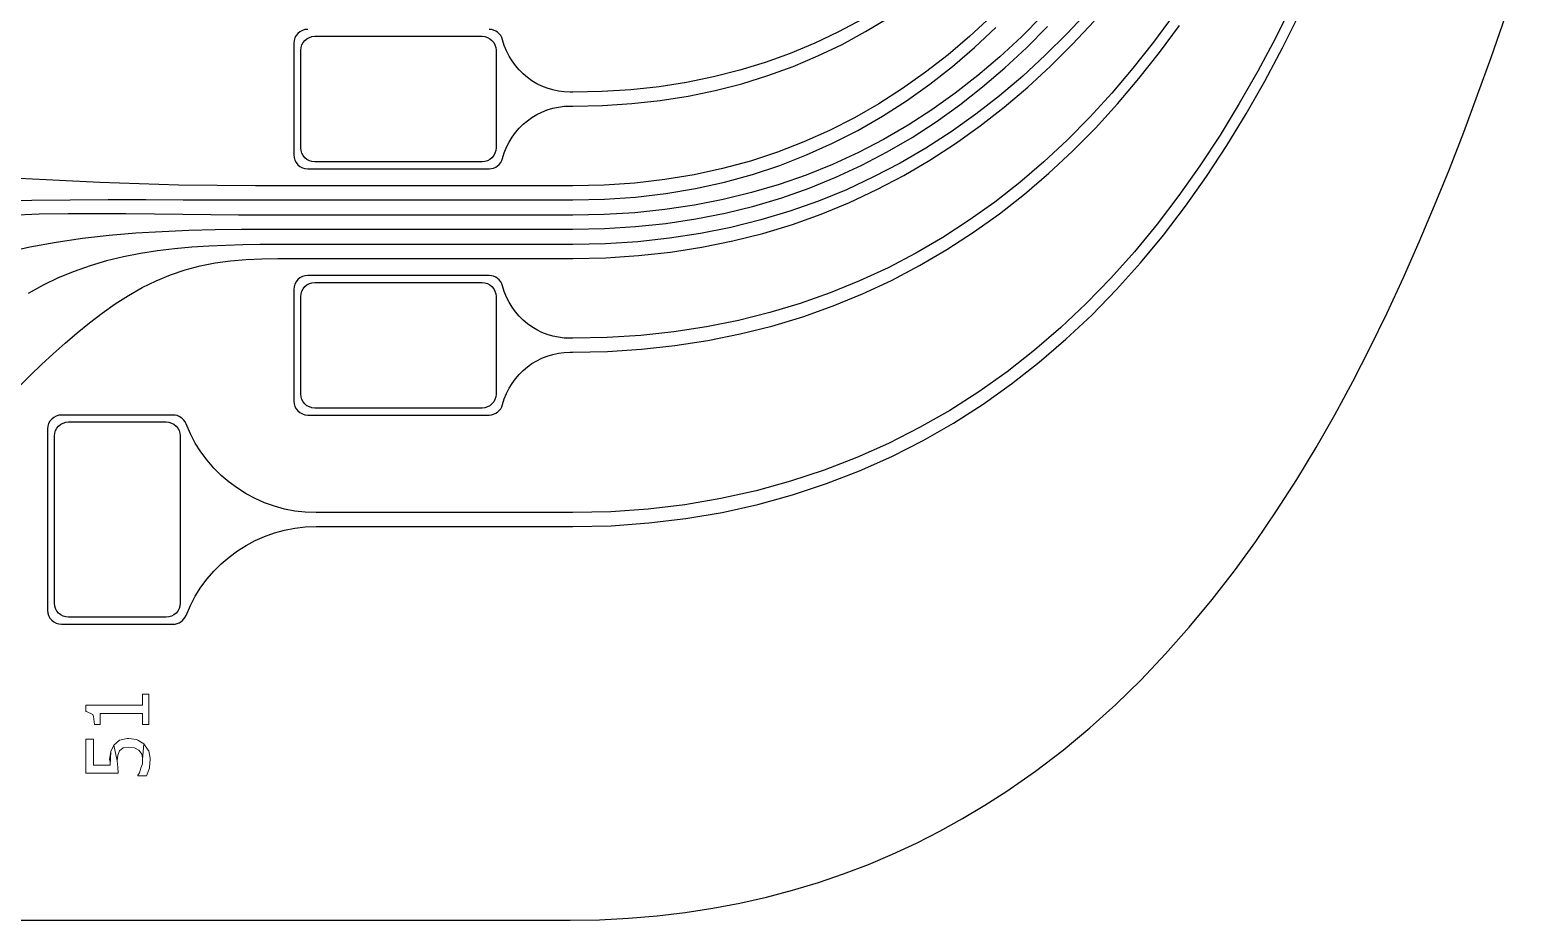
# Model space of a CAD drawing. Header units: millimetres. Extents: x 0 to 17.1, y 0 to 7.7.
# Drawn here: x 5.739 to 7.872, y 0 to 1.277 of the extents above; entities that cross this region are included whole.
import ezdxf

# ---------------------------------------------------------------- set-up
doc = ezdxf.new("R2010")
doc.units = ezdxf.units.MM
doc.header["$MEASUREMENT"] = 0
doc.layers.add('Insulation', color=112, linetype='Continuous')
doc.layers.add('Metal', color=52, linetype='Continuous')

msp = doc.modelspace()

# ---------------------------------------------------------------- linework, layer by layer
at = {"layer": 'Insulation'}
msp.add_lwpolyline([(5.5444, 0), (6.5137, 0), (6.5559, 0.0007), (6.5975, 0.0028), (6.6384, 0.0062), (6.6786, 0.011), (6.7182, 0.0171), (6.7571, 0.0244), (6.7953, 0.0331), (6.8328, 0.043), (6.8697, 0.0542), (6.9059, 0.0665), (6.9414, 0.0801), (6.9762, 0.0948), (7.0103, 0.1106), (7.0437, 0.1276), (7.0765, 0.1457), (7.1086, 0.1648), (7.14, 0.185), (7.1809, 0.2136), (7.2205, 0.2439), (7.259, 0.2759), (7.2964, 0.3096), (7.3326, 0.3449), (7.3677, 0.3818), (7.4016, 0.4201), (7.4345, 0.4598), (7.4663, 0.5009), (7.4971, 0.5433), (7.5268, 0.587), (7.5556, 0.6318), (7.5833, 0.6777), (7.6102, 0.7247), (7.6361, 0.7726), (7.6611, 0.8215), (7.6853, 0.8712), (7.7088, 0.9217), (7.7314, 0.9729), (7.7533, 1.0247), (7.7745, 1.0771), (7.7951, 1.13), (7.8345, 1.2371), (7.8718, 1.3453)], dxfattribs=at)
for points in [[(6.1475, 1.0875, -0.414214), (6.1275, 1.1075), (6.1275, 1.2475, -0.414214), (6.1475, 1.2675), (6.3875, 1.2675, -0.414214), (6.4075, 1.2475), (6.4075, 1.1075, -0.414214), (6.3875, 1.0875)], [(6.1475, 0.7345, -0.414214), (6.1275, 0.7545), (6.1275, 0.8945, -0.414214), (6.1475, 0.9145), (6.3875, 0.9145, -0.414214), (6.4075, 0.8945), (6.4075, 0.7545, -0.414214), (6.3875, 0.7345)], [(5.7945, 0.4345, -0.414214), (5.7745, 0.4545), (5.7745, 0.6945, -0.414214), (5.7945, 0.7145), (5.9345, 0.7145, -0.414214), (5.9545, 0.6945), (5.9545, 0.4545, -0.414214), (5.9345, 0.4345)]]:
    msp.add_lwpolyline(points, format="xyb", close=True, dxfattribs=at)
at = {"layer": 'Metal'}
for points in [[(7.257, 1.3043), (7.2265, 1.2716), (7.1951, 1.2404), (7.1628, 1.2106), (7.1295, 1.1824), (7.0953, 1.1557), (7.0601, 1.1307), (7.024, 1.1073), (6.9869, 1.0857), (6.9489, 1.0658), (6.9099, 1.0476), (6.8699, 1.0313), (6.829, 1.0169), (6.7872, 1.0043), (6.7444, 0.9935), (6.7008, 0.9847), (6.6562, 0.9779), (6.6108, 0.973), (6.5646, 0.97), (6.5175, 0.969), (6.1175, 0.969), (6.0932, 0.969), (6.0689, 0.9689), (6.0446, 0.9685), (6.0201, 0.9678), (5.9956, 0.9667), (5.9711, 0.9651), (5.9465, 0.9628), (5.9219, 0.9598), (5.8975, 0.9559), (5.8732, 0.9511), (5.8492, 0.9454), (5.8255, 0.9385), (5.8024, 0.9304), (5.7799, 0.9212), (5.758, 0.9106), (5.7368, 0.8988)], [(5.6868, 1.0312), (5.7419, 1.0326), (5.7967, 1.0332), (5.8512, 1.0334), (5.9052, 1.0333), (5.9588, 1.0332), (6.012, 1.0331), (6.0648, 1.033), (6.1175, 1.033), (6.5175, 1.033), (6.5631, 1.034), (6.6077, 1.0371), (6.6511, 1.0422), (6.6936, 1.0494), (6.7349, 1.0585), (6.7753, 1.0695), (6.8146, 1.0825), (6.8529, 1.0974), (6.8901, 1.1141), (6.9264, 1.1327), (6.9618, 1.153), (6.9961, 1.1751), (7.0295, 1.1989), (7.0621, 1.2244), (7.0937, 1.2514), (7.1244, 1.28)], [(5.7016, 0.9571), (5.739, 0.9656), (5.7767, 0.9725), (5.8147, 0.978), (5.8528, 0.9823), (5.8909, 0.9855), (5.9289, 0.9878), (5.9669, 0.9894), (6.0047, 0.9903), (6.0424, 0.9908), (6.08, 0.991), (6.1175, 0.991), (6.5175, 0.991), (6.5629, 0.9919), (6.6075, 0.9947), (6.6512, 0.9993), (6.694, 1.0058), (6.7359, 1.0141), (6.777, 1.0242), (6.8171, 1.0361), (6.8563, 1.0499), (6.8946, 1.0654), (6.932, 1.0828), (6.9685, 1.1018), (7.004, 1.1226), (7.0387, 1.1451), (7.0724, 1.1692), (7.1052, 1.195), (7.1372, 1.2223), (7.1683, 1.2512), (7.1985, 1.2816)], [(7.1908, 1.2967), (7.1608, 1.2667), (7.13, 1.2382), (7.0984, 1.2112), (7.0659, 1.1858), (7.0325, 1.162), (6.9983, 1.1399), (6.9631, 1.1195), (6.9271, 1.1008), (6.8901, 1.0838), (6.8523, 1.0685), (6.8135, 1.0551), (6.7739, 1.0434), (6.7333, 1.0335), (6.6919, 1.0254), (6.6496, 1.0191), (6.6064, 1.0146), (6.5624, 1.0119), (6.5175, 1.011), (6.1175, 1.011), (6.078, 1.011), (6.0384, 1.0111), (5.9986, 1.0114), (5.9583, 1.0118), (5.9177, 1.0123), (5.8768, 1.0128), (5.8355, 1.0131), (5.7939, 1.013), (5.7523, 1.0123), (5.7107, 1.0107)], [(5.7236, 0.7656), (5.7397, 0.7813), (5.756, 0.7968), (5.7726, 0.8123), (5.7896, 0.8275), (5.8069, 0.8424), (5.8247, 0.8569), (5.8429, 0.8707), (5.8615, 0.8838), (5.8806, 0.896), (5.9002, 0.9071), (5.9202, 0.917), (5.9407, 0.9254), (5.9617, 0.9325), (5.9831, 0.9382), (6.0048, 0.9425), (6.0269, 0.9455), (6.0493, 0.9475), (6.0719, 0.9485), (6.0946, 0.9489), (6.1175, 0.949), (6.5175, 0.949), (6.5651, 0.95), (6.6119, 0.953), (6.6578, 0.9581), (6.7028, 0.9651), (6.747, 0.9741), (6.7902, 0.985), (6.8325, 0.9979), (6.8739, 1.0126), (6.9143, 1.0292), (6.9537, 1.0477), (6.9922, 1.0679), (7.0297, 1.0899), (7.0662, 1.1136), (7.1017, 1.139), (7.1363, 1.166), (7.1699, 1.1946), (7.2025, 1.2247), (7.2342, 1.2563), (7.265, 1.2893)], [(7.1173, 1.296), (7.0869, 1.2677), (7.0556, 1.241), (7.0234, 1.2159), (6.9904, 1.1925), (6.9564, 1.1707), (6.9215, 1.1507), (6.8856, 1.1325), (6.8488, 1.116), (6.811, 1.1014), (6.7722, 1.0887), (6.7323, 1.0779), (6.6914, 1.069), (6.6495, 1.062), (6.6066, 1.057), (6.5626, 1.054), (6.5175, 1.053), (6.1175, 1.053), (6.0627, 1.0531), (6.0076, 1.0534), (5.952, 1.0543), (5.8959, 1.0558), (5.8392, 1.0579), (5.7818, 1.0606), (5.7238, 1.0635)]]:
    msp.add_lwpolyline(points, dxfattribs=at)
for points in [[(7.5493, 1.3138), (7.5251, 1.2651), (7.4998, 1.2175), (7.4733, 1.171), (7.4457, 1.1258), (7.4169, 1.0818), (7.3868, 1.0393), (7.3555, 0.9982), (7.3229, 0.9586), (7.289, 0.9207), (7.2538, 0.8845), (7.2173, 0.85), (7.1795, 0.8174), (7.1403, 0.7866), (7.0998, 0.7579), (7.058, 0.7311), (7.0149, 0.7064), (6.9705, 0.6838), (6.9248, 0.6634), (6.8779, 0.6452), (6.8297, 0.6294), (6.7804, 0.6158), (6.73, 0.6046), (6.6784, 0.5959), (6.6258, 0.5896), (6.5721, 0.5858), (6.5175, 0.5845), (6.1494, 0.5845, -0.30896), (5.9631, 0.7118, 0.30896), (5.9445, 0.7245), (5.7845, 0.7245, 0.414214), (5.7645, 0.7045), (5.7645, 0.4445, 0.414214), (5.7845, 0.4245), (5.9445, 0.4245, 0.30896), (5.9631, 0.4372, -0.30896), (6.1494, 0.5645), (6.5175, 0.5645), (6.5726, 0.5658), (6.6268, 0.5697), (6.6799, 0.5761), (6.732, 0.5849), (6.783, 0.5963), (6.8328, 0.61), (6.8815, 0.6261), (6.9289, 0.6445), (6.9751, 0.6651), (7.02, 0.688), (7.0636, 0.7129), (7.1058, 0.74), (7.1468, 0.7691), (7.1864, 0.8001), (7.2247, 0.8331), (7.2616, 0.8678), (7.2972, 0.9044), (7.3315, 0.9426), (7.3644, 0.9824), (7.396, 1.0238), (7.4264, 1.0666), (7.4554, 1.1108), (7.4833, 1.1564), (7.5099, 1.2031), (7.5354, 1.251), (7.5598, 1.2999)], [(7.3786, 1.2974), (7.3502, 1.2589), (7.3208, 1.2217), (7.2904, 1.1859), (7.2589, 1.1516), (7.2265, 1.1187), (7.193, 1.0875), (7.1584, 1.0579), (7.1228, 1.0299), (7.0861, 1.0037), (7.0483, 0.9792), (7.0095, 0.9565), (6.9696, 0.9357), (6.9287, 0.9167), (6.8868, 0.8997), (6.8438, 0.8845), (6.7999, 0.8713), (6.7551, 0.8601), (6.7093, 0.8509), (6.6626, 0.8438), (6.615, 0.8386), (6.5667, 0.8355), (6.5175, 0.8345), (6.5137, 0.8345, -0.341999), (6.4169, 0.9095, 0.341999), (6.3975, 0.9245), (6.1375, 0.9245, 0.414214), (6.1175, 0.9045), (6.1175, 0.7445, 0.414214), (6.1375, 0.7245), (6.3975, 0.7245, 0.341999), (6.4169, 0.7395, -0.341999), (6.5137, 0.8145), (6.5175, 0.8145), (6.5672, 0.8156), (6.6161, 0.8187), (6.6641, 0.824), (6.7113, 0.8313), (6.7576, 0.8407), (6.803, 0.8521), (6.8474, 0.8655), (6.8908, 0.8809), (6.9332, 0.8982), (6.9746, 0.9175), (7.0149, 0.9387), (7.0541, 0.9617), (7.0923, 0.9865), (7.1294, 1.013), (7.1654, 1.0413), (7.2003, 1.0713), (7.2342, 1.1029), (7.2669, 1.136), (7.2987, 1.1707), (7.3294, 1.2068), (7.359, 1.2443), (7.3877, 1.2831)], [(6.1375, 1.2775, 0.414214), (6.1175, 1.2575), (6.1175, 1.0975, 0.414214), (6.1375, 1.0775), (6.3975, 1.0775, 0.341999), (6.4169, 1.0925, -0.341999), (6.5137, 1.1675), (6.5175, 1.1675), (6.5603, 1.1684), (6.6021, 1.1711), (6.6429, 1.1756), (6.6829, 1.1818), (6.7219, 1.1898), (6.76, 1.1996), (6.7972, 1.2112), (6.8335, 1.2244), (6.869, 1.2393), (6.9036, 1.256), (6.9373, 1.2743), (6.9702, 1.2942)], [(6.932, 1.2918), (6.8987, 1.2739), (6.8645, 1.2576), (6.8295, 1.243), (6.7936, 1.23), (6.7569, 1.2188), (6.7193, 1.2092), (6.6807, 1.2014), (6.6413, 1.1953), (6.601, 1.191), (6.5597, 1.1884), (6.5175, 1.1875), (6.5137, 1.1875, -0.341999), (6.4169, 1.2625, 0.341999), (6.3975, 1.2775)]]:
    msp.add_lwpolyline(points, format="xyb", dxfattribs=at)
at = {"layer": 'Metal', "lineweight": 0}
for points in [[(5.8194, 0.3082), (5.8194, 0.2993), (5.8203, 0.2993), (5.8293, 0.2948), (5.8301, 0.2921), (5.8319, 0.2805), (5.84, 0.2805), (5.84, 0.2966), (5.9008, 0.2966), (5.9008, 0.2805), (5.9098, 0.2805), (5.9098, 0.3243), (5.9008, 0.3243), (5.9008, 0.3082)], [(5.8194, 0.2599), (5.8194, 0.2107), (5.8659, 0.2107), (5.865, 0.2188), (5.8641, 0.2286), (5.8597, 0.251), (5.8552, 0.242), (5.8552, 0.242), (5.8543, 0.2223), (5.8301, 0.2223), (5.8301, 0.2599)], [(5.8597, 0.251), (5.8641, 0.2286), (5.865, 0.2367), (5.8677, 0.2429), (5.8731, 0.2474), (5.8811, 0.2483), (5.8892, 0.2474), (5.8955, 0.2438), (5.8999, 0.2375), (5.9008, 0.2304), (5.9026, 0.2528), (5.8937, 0.2581), (5.8919, 0.259), (5.8811, 0.2608), (5.8785, 0.2608), (5.8677, 0.2581)], [(5.8534, 0.2304), (5.8543, 0.2268), (5.8543, 0.2223), (5.8552, 0.242)], [(5.8937, 0.208), (5.8937, 0.2071), (5.9062, 0.2071), (5.9062, 0.2071), (5.9107, 0.2179), (5.9107, 0.2197), (5.9116, 0.2304), (5.9116, 0.2322), (5.9098, 0.2429), (5.9089, 0.2438), (5.9026, 0.2528), (5.9026, 0.2528), (5.9008, 0.2304), (5.9008, 0.2241), (5.8981, 0.2179), (5.8964, 0.2116)]]:
    msp.add_lwpolyline(points, close=True, dxfattribs=at)

doc.saveas('drawing.dxf')
